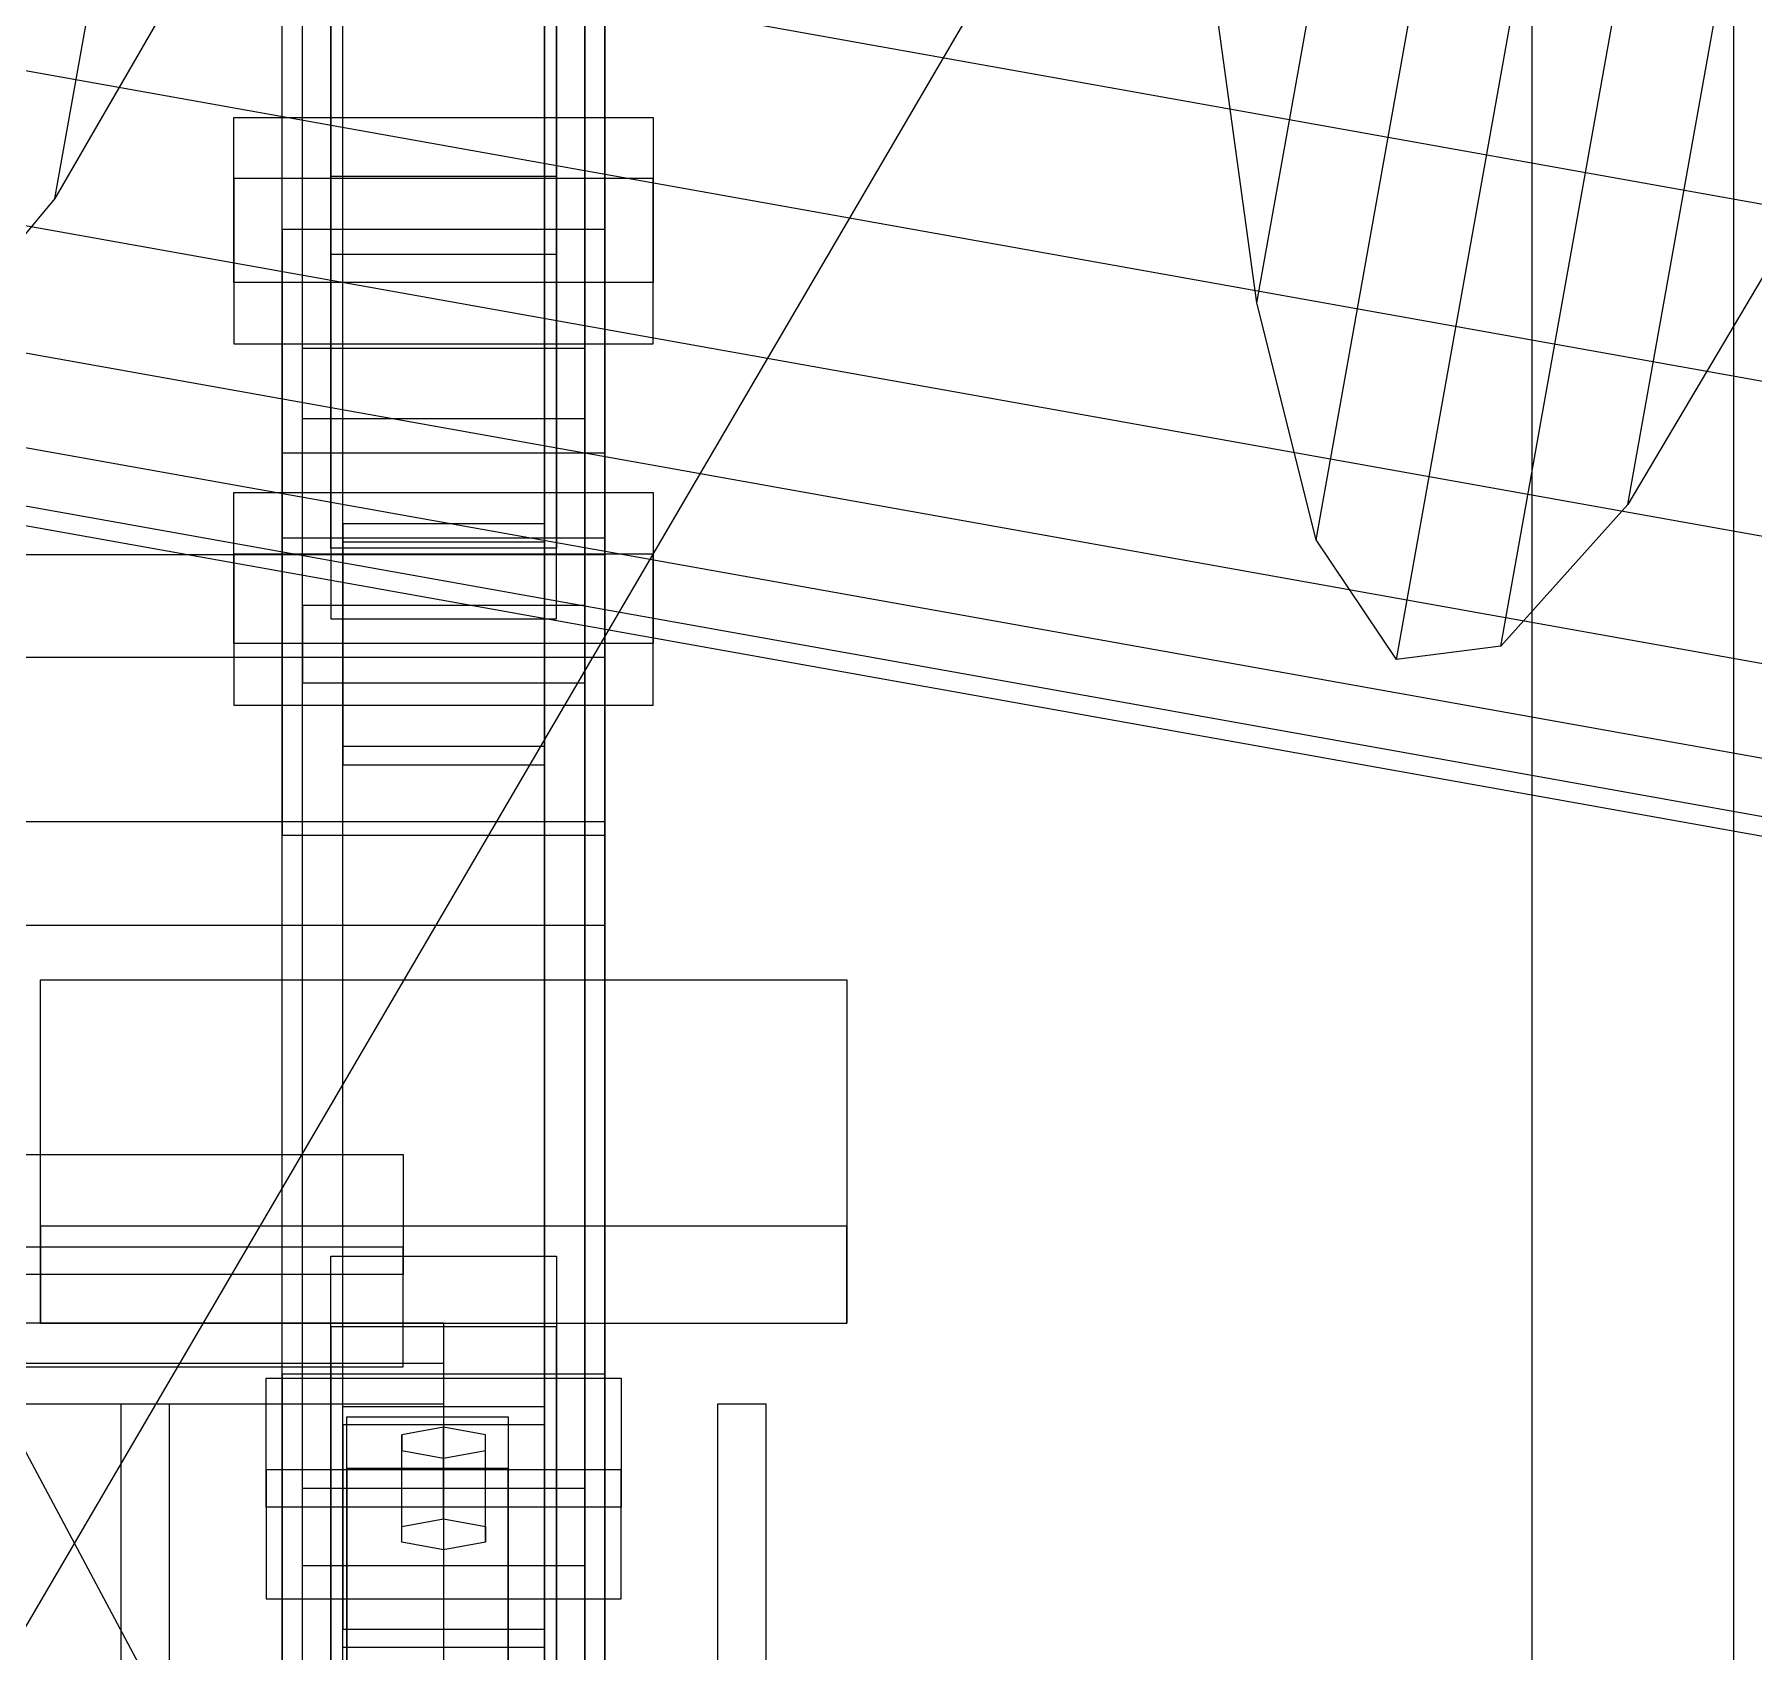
# Model space of a CAD drawing. Header units: millimetres. Extents: x -1970 to 34302, y -65268 to 6837.
# Drawn here: x 379.3 to 592.4, y -33549.5 to -33348.9 of the extents above; entities that cross this region are included whole.
import ezdxf

# ---------------------------------------------------------------- set-up
doc = ezdxf.new("R2010")
doc.units = ezdxf.units.MM
for name, color, linetype, lineweight in [('frontal_C01', 7, 'Continuous', 0), ('frontal_C02', 7, 'Continuous', 0), ('frontal_dos-mix', 7, 'Continuous', 0), ('frontal_mezcladora', 7, 'Continuous', 0)]:
    doc.layers.add(name, color=color, linetype=linetype, lineweight=lineweight)

msp = doc.modelspace()

# ---------------------------------------------------------------- linework, layer by layer
at = {"layer": 'frontal_C01'}
for p, q in [((417.5, -33411.882), (417.5, -32752.939)), ((442.5, -32752.939), (442.5, -33411.882)), ((417.5, -33437.251), (417.5, -32778.308)), ((442.5, -33437.251), (442.5, -32778.308)), ((410, -33400.882), (410, -33016.673)), ((450, -33016.673), (450, -33400.882)), ((410, -33448.25), (410, -33064.041)), ((450, -33448.25), (450, -33064.041)), ((410, -33515.094), (410, -33130.885)), ((450, -33130.885), (450, -33515.094)), ((412.5, -33419.764), (412.5, -33145.03)), ((447.5, -33145.03), (447.5, -33419.764)), ((412.5, -33429.369), (412.5, -33154.635)), ((447.5, -33429.369), (447.5, -33154.635)), ((410, -33552.989), (410, -33168.78)), ((450, -33552.989), (450, -33168.78)), ((416, -33366.573), (416, -33279.861)), ((444, -33279.861), (444, -33366.573)), ((416, -33289.466), (416, -33376.178)), ((444, -33376.178), (444, -33289.466)), ((404, -33379.726), (404, -33359.235)), ((404, -33359.235), (456, -33359.235)), ((404, -33366.814), (404, -33359.235)), ((456, -33359.235), (456, -33379.726)), ((456, -33359.235), (456, -33366.814)), ((444, -33366.573), (416, -33366.573)), ((416, -33366.573), (416, -33376.178)), ((444, -33376.178), (444, -33366.573)), ((456, -33366.814), (404, -33366.814)), ((404, -33366.814), (404, -33387.305)), ((456, -33387.305), (456, -33366.814)), ((416, -33376.178), (444, -33376.178)), ((456, -33379.726), (404, -33379.726)), ((404, -33379.726), (404, -33387.305)), ((456, -33387.305), (456, -33379.726)), ((404, -33387.305), (456, -33387.305)), ((450, -33400.882), (410, -33400.882)), ((410, -33400.882), (410, -33448.25)), ((410, -33785.092), (410, -33400.882)), ((450, -33448.25), (450, -33400.882)), ((450, -33400.882), (450, -33785.092)), ((442.5, -33409.625), (417.5, -33409.625)), ((417.5, -33409.625), (417.5, -33439.507)), ((417.5, -33519.101), (417.5, -33409.625)), ((442.5, -33439.507), (442.5, -33409.625)), ((442.5, -33409.625), (442.5, -33519.101)), ((-450, -33413.426), (450, -33413.426)), ((417.5, -33437.251), (417.5, -33411.882)), ((417.5, -33411.882), (442.5, -33411.882)), ((442.5, -33411.882), (442.5, -33437.251)), ((450, -33413.426), (450, -33426.233)), ((450, -33413.426), (450, -33446.584)), ((447.5, -33419.764), (412.5, -33419.764)), ((412.5, -33419.764), (412.5, -33429.369)), ((447.5, -33429.369), (447.5, -33419.764)), ((450, -33426.233), (-450, -33426.233)), ((450, -33459.391), (450, -33426.233)), ((412.5, -33429.369), (447.5, -33429.369)), ((442.5, -33437.251), (417.5, -33437.251)), ((417.5, -33439.507), (442.5, -33439.507)), ((417.5, -33548.983), (417.5, -33439.507)), ((442.5, -33548.983), (442.5, -33439.507)), ((450, -33446.584), (-450, -33446.584)), ((450, -33459.391), (450, -33446.584)), ((410, -33448.25), (450, -33448.25)), ((410, -33832.46), (410, -33448.25)), ((450, -33832.46), (450, -33448.25)), ((-450, -33459.391), (450, -33459.391)), ((408, -33531.59), (408, -33515.581)), ((408, -33515.581), (452, -33515.581)), ((408, -33526.949), (408, -33515.581)), ((450, -33515.094), (410, -33515.094)), ((410, -33515.094), (410, -33552.989)), ((410, -33899.304), (410, -33515.094)), ((450, -33552.989), (450, -33515.094)), ((450, -33515.094), (450, -33899.304)), ((452, -33515.581), (452, -33531.59)), ((452, -33515.581), (452, -33526.949)), ((417.5, -33548.983), (417.5, -33519.101)), ((417.5, -33519.101), (442.5, -33519.101)), ((442.5, -33519.101), (442.5, -33548.983)), ((442.5, -33521.357), (417.5, -33521.357)), ((417.5, -33521.357), (417.5, -33546.726)), ((417.5, -34180.3), (417.5, -33521.357)), ((418, -33526.787), (418, -33520.384)), ((418, -33520.384), (438, -33520.384)), ((418, -33660.161), (418, -33520.384)), ((430, -33521.664), (424.804, -33522.625)), ((435.196, -33522.625), (430, -33521.664)), ((430, -33533.033), (430, -33521.664)), ((438, -33520.384), (438, -33526.787)), ((438, -33520.384), (438, -33660.161)), ((442.5, -33546.726), (442.5, -33521.357)), ((442.5, -33521.357), (442.5, -34180.3)), ((424.804, -33522.625), (424.804, -33524.546)), ((424.804, -33533.993), (424.804, -33522.625)), ((435.196, -33524.546), (435.196, -33522.625)), ((435.196, -33533.993), (435.196, -33522.625)), ((424.804, -33524.546), (430, -33525.506)), ((424.804, -33535.914), (424.804, -33524.546)), ((430, -33525.506), (435.196, -33524.546)), ((430, -33525.506), (430, -33536.875)), ((435.196, -33535.914), (435.196, -33524.546)), ((452, -33526.949), (408, -33526.949)), ((408, -33526.949), (408, -33542.958)), ((438, -33526.787), (418, -33526.787)), ((418, -33526.787), (418, -33666.565)), ((438, -33666.565), (438, -33526.787)), ((452, -33542.958), (452, -33526.949)), ((412.5, -33538.844), (412.5, -33529.239)), ((412.5, -33529.239), (447.5, -33529.239)), ((412.5, -33803.973), (412.5, -33529.239)), ((447.5, -33529.239), (447.5, -33538.844)), ((447.5, -33529.239), (447.5, -33803.973)), ((452, -33531.59), (408, -33531.59)), ((408, -33531.59), (408, -33542.958)), ((452, -33542.958), (452, -33531.59)), ((424.804, -33533.993), (430, -33533.033)), ((424.804, -33535.914), (424.804, -33533.993)), ((430, -33533.033), (435.196, -33533.993)), ((435.196, -33533.993), (435.196, -33535.914)), ((430, -33536.875), (424.804, -33535.914)), ((435.196, -33535.914), (430, -33536.875)), ((447.5, -33538.844), (412.5, -33538.844)), ((412.5, -33813.578), (412.5, -33538.844)), ((447.5, -33813.578), (447.5, -33538.844)), ((408, -33542.958), (452, -33542.958)), ((417.5, -33546.726), (442.5, -33546.726)), ((417.5, -34205.669), (417.5, -33546.726)), ((442.5, -34205.669), (442.5, -33546.726)), ((442.5, -33548.983), (417.5, -33548.983))]:
    msp.add_line(p, q, dxfattribs=at)
at = {"layer": 'frontal_C02'}
for p, q in [((410, -33373.127), (410, -33022.409)), ((450, -33022.409), (450, -33373.127)), ((417.5, -33560.475), (417.5, -33028.053)), ((442.5, -33028.053), (442.5, -33560.475)), ((417.5, -33587.441), (417.5, -33055.019)), ((442.5, -33587.441), (442.5, -33055.019)), ((410, -33411.381), (410, -33060.662)), ((450, -33411.381), (450, -33060.662)), ((410, -33550.05), (410, -33199.331)), ((450, -33199.331), (450, -33550.05)), ((410, -33597.867), (410, -33247.148)), ((450, -33597.867), (450, -33247.148)), ((416, -33412.637), (416, -33326.082)), ((444, -33326.082), (444, -33412.637)), ((416, -33334.85), (416, -33421.405)), ((444, -33421.405), (444, -33334.85)), ((450, -33373.127), (410, -33373.127)), ((410, -33373.127), (410, -33411.381)), ((410, -33723.846), (410, -33373.127)), ((450, -33411.381), (450, -33373.127)), ((450, -33373.127), (450, -33723.846)), ((412.5, -33396.638), (412.5, -33387.87)), ((412.5, -33387.87), (447.5, -33387.87)), ((412.5, -33569.574), (412.5, -33387.87)), ((447.5, -33387.87), (447.5, -33396.638)), ((447.5, -33387.87), (447.5, -33569.574)), ((447.5, -33396.638), (412.5, -33396.638)), ((412.5, -33578.342), (412.5, -33396.638)), ((447.5, -33578.342), (447.5, -33396.638)), ((404, -33424.461), (404, -33405.756)), ((404, -33405.756), (456, -33405.756)), ((404, -33413.406), (404, -33405.756)), ((456, -33405.756), (456, -33424.461)), ((456, -33405.756), (456, -33413.406)), ((456, -33413.406), (404, -33413.406)), ((404, -33413.406), (404, -33432.111)), ((410, -33411.381), (450, -33411.381)), ((410, -33762.099), (410, -33411.381)), ((444, -33412.637), (416, -33412.637)), ((416, -33412.637), (416, -33421.405)), ((444, -33421.405), (444, -33412.637)), ((450, -33762.099), (450, -33411.381)), ((456, -33432.111), (456, -33413.406)), ((416, -33421.405), (444, -33421.405)), ((456, -33424.461), (404, -33424.461)), ((404, -33424.461), (404, -33432.111)), ((456, -33432.111), (456, -33424.461)), ((404, -33432.111), (456, -33432.111)), ((380, -33496.746), (380, -33466.185)), ((380, -33466.185), (480, -33466.185)), ((380, -33508.746), (380, -33466.185)), ((480, -33466.185), (480, -33496.746)), ((480, -33466.185), (480, -33508.746)), ((-425, -33487.86), (425, -33487.86)), ((425, -33487.86), (425, -33502.707)), ((425, -33487.86), (425, -33499.336)), ((480, -33496.746), (380, -33496.746)), ((380, -33496.746), (380, -33508.746)), ((480, -33508.746), (480, -33496.746)), ((425, -33499.336), (-425, -33499.336)), ((416, -33509.23), (416, -33500.463)), ((416, -33500.463), (444, -33500.463)), ((416, -33587.996), (416, -33500.463)), ((425, -33514.183), (425, -33499.336)), ((444, -33500.463), (444, -33509.23)), ((444, -33500.463), (444, -33587.996)), ((425, -33502.707), (-425, -33502.707)), ((425, -33514.183), (425, -33502.707)), ((430, -33508.746), (-430, -33508.746)), ((380, -33508.746), (480, -33508.746)), ((444, -33509.23), (416, -33509.23)), ((416, -33509.23), (416, -33596.764)), ((430, -33508.746), (430, -33513.746)), ((444, -33596.764), (444, -33509.23)), ((430, -33513.746), (-430, -33513.746)), ((-425, -33514.183), (425, -33514.183)), ((430, -33513.746), (430, -33563.746)), ((430, -33621.746), (375, -33518.746)), ((375, -33518.746), (430, -33518.746)), ((390, -33621.746), (390, -33518.746)), ((390, -33518.746), (396, -33518.746)), ((396, -33621.746), (396, -33518.746)), ((430, -33518.746), (430, -33621.746)), ((464, -33621.746), (464, -33518.746)), ((464, -33518.746), (470, -33518.746)), ((470, -33621.746), (470, -33518.746))]:
    msp.add_line(p, q, dxfattribs=at)
at = {"layer": 'frontal_dos-mix'}
for p, q in [((381.811, -33369.315), (393.749, -33302.544)), ((1891.581, -33602.089), (241.581, -33307.089)), ((530.854, -33382.242), (540.882, -33326.155)), ((1887.778, -33623.362), (237.778, -33328.362)), ((538.212, -33411.637), (552.149, -33333.685)), ((400.075, -33337.704), (381.811, -33369.315)), ((548.175, -33426.458), (563.927, -33338.352)), ((576.833, -33407.261), (589.199, -33338.093)), ((561.083, -33424.807), (576.284, -33339.784)), ((530.854, -33382.242), (525.371, -33342.363)), ((1884.444, -33642.009), (234.444, -33347.009)), ((1881.708, -33657.311), (231.708, -33362.311)), ((381.811, -33369.315), (365.778, -33388.442)), ((1879.675, -33668.682), (229.675, -33373.682)), ((594.895, -33376.785), (576.833, -33407.261)), ((1878.423, -33675.684), (228.423, -33380.684)), ((1878, -33678.049), (228, -33383.049)), ((538.212, -33411.637), (530.854, -33382.242)), ((576.833, -33407.261), (561.083, -33424.807)), ((548.175, -33426.458), (538.212, -33411.637)), ((561.083, -33424.807), (548.175, -33426.458))]:
    msp.add_line(p, q, dxfattribs=at)
at = {"layer": 'frontal_mezcladora'}
for p, q in [((300, -33680), (575, -33210)), ((565, -33730), (565, -33230)), ((590, -33730), (590, -33230))]:
    msp.add_line(p, q, dxfattribs=at)

doc.saveas('drawing.dxf')
